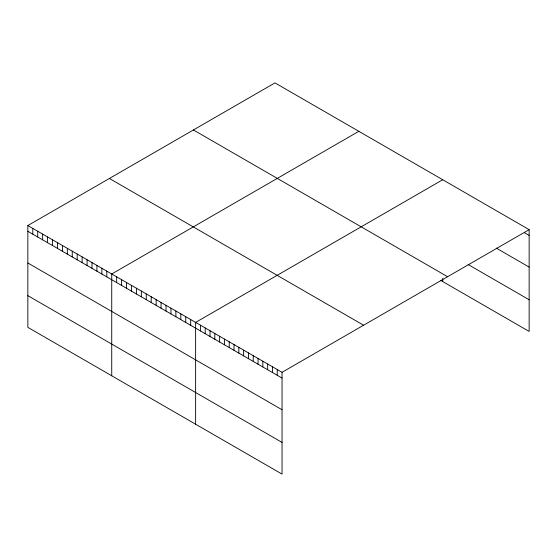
<?xml version="1.0" encoding="UTF-8"?>
<svg xmlns="http://www.w3.org/2000/svg" width="557" height="557" viewBox="0 0 557 557"><rect width="100%" height="100%" fill="white"/><g stroke="black" fill="none" stroke-linecap="round" stroke-linejoin="round"><path stroke-width="0.84" d="M27.85 225.55L282.044 372.306L282.044 474.111L27.85 327.356L27.85 225.55L274.956 82.889L529.15 229.644L529.15 331.45L440.608 280.331M358.84 131.313L111.734 273.981L111.734 375.787M442.724 179.744L195.618 322.412L195.618 424.218M282.044 372.306L529.15 229.644M524.346 232.624L529.15 235.395M496.224 248.081L529.15 267.095M468.103 264.505L529.15 299.75M193.411 129.962L447.605 276.725M109.395 178.47L363.589 325.232M27.85 231.301L282.044 378.057M27.85 262.995L282.044 409.757M27.85 295.656L282.044 442.418M442.724 278.382L442.724 281.55M277.247 369.535L277.247 375.286M272.443 366.764L272.443 372.515M267.645 363.993L267.645 369.744M262.841 361.221L262.841 366.966M258.037 358.45L258.037 364.194M253.24 355.672L253.24 361.423M248.436 352.901L248.436 358.652M243.632 350.13L243.632 355.881M238.835 347.359L238.835 353.11M234.031 344.588L234.031 350.339M229.233 341.817L229.233 347.561M224.429 339.046L224.429 344.79M219.625 336.268L219.625 342.019M214.828 333.497L214.828 339.248M210.024 330.726L210.024 336.477M205.22 327.955L205.22 333.706M200.423 325.184L200.423 330.935M190.682 319.558L190.682 325.309M185.753 316.71L185.753 322.461M180.816 313.863L180.816 319.614M175.88 311.015L175.88 316.766M170.95 308.167L170.95 313.918M166.014 305.32L166.014 311.064M161.077 302.465L161.077 308.216M156.148 299.617L156.148 305.368M151.212 296.77L151.212 302.521M146.275 293.922L146.275 299.673M141.339 291.074L141.339 296.818M136.409 288.227L136.409 293.971M131.473 285.372L131.473 291.123M126.536 282.524L126.536 288.275M121.607 279.677L121.607 285.428M116.671 276.829L116.671 282.58M106.798 271.134L106.798 276.878M101.868 268.279L101.868 274.03M96.932 265.431L96.932 271.182M91.996 262.584L91.996 268.335M87.066 259.736L87.066 265.487M82.13 256.888L82.13 262.632M77.193 254.041L77.193 259.785M72.257 251.186L72.257 256.937M67.327 248.338L67.327 254.089M62.391 245.491L62.391 251.242M57.455 242.643L57.455 248.394M52.525 239.795L52.525 245.54M47.589 236.948L47.589 242.692M42.652 234.093L42.652 239.844M37.716 231.246L37.716 236.997M32.786 228.398L32.786 234.149"/></g></svg>
